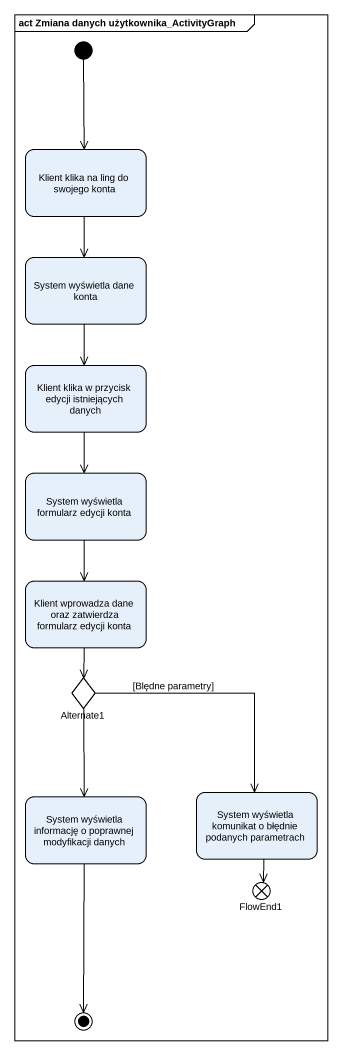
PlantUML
@startuml
mainframe act Zmiana danych użytkownika_ActivityGraph
hide empty description
state "Klient klika na ling do swojego konta" as Klient_klika_na_ling_do
state "System wyświetla dane konta" as System_wyświetla_dane_konta
state "Klient klika w przycisk edycji istniejących danych" as Klient_klika_w_przycisk
state "System wyświetla formularz edycji konta" as System_wyświetla_formularz
state "Klient wprowadza dane oraz zatwierdza formularz edycji konta" as Klient_wprowadza_dane_oraz
state Alternate1 <<choice>>
state "System wyświetla informację o poprawnej modyfikacji danych" as System_wyświetla_informację
state "System wyświetla komunikat o błędnie podanych parametrach" as System_wyświetla_komunikat
state FlowEnd1 <<end>>
[*] --> Klient_klika_na_ling_do
Klient_klika_na_ling_do --> System_wyświetla_dane_konta
System_wyświetla_dane_konta --> Klient_klika_w_przycisk
Klient_klika_w_przycisk --> System_wyświetla_formularz
System_wyświetla_formularz --> Klient_wprowadza_dane_oraz
Klient_wprowadza_dane_oraz --> Alternate1
Alternate1 --> System_wyświetla_informację
Alternate1 --> System_wyświetla_komunikat : [Blędne parametry]
System_wyświetla_komunikat --> FlowEnd1
System_wyświetla_informację --> [*]
@enduml
